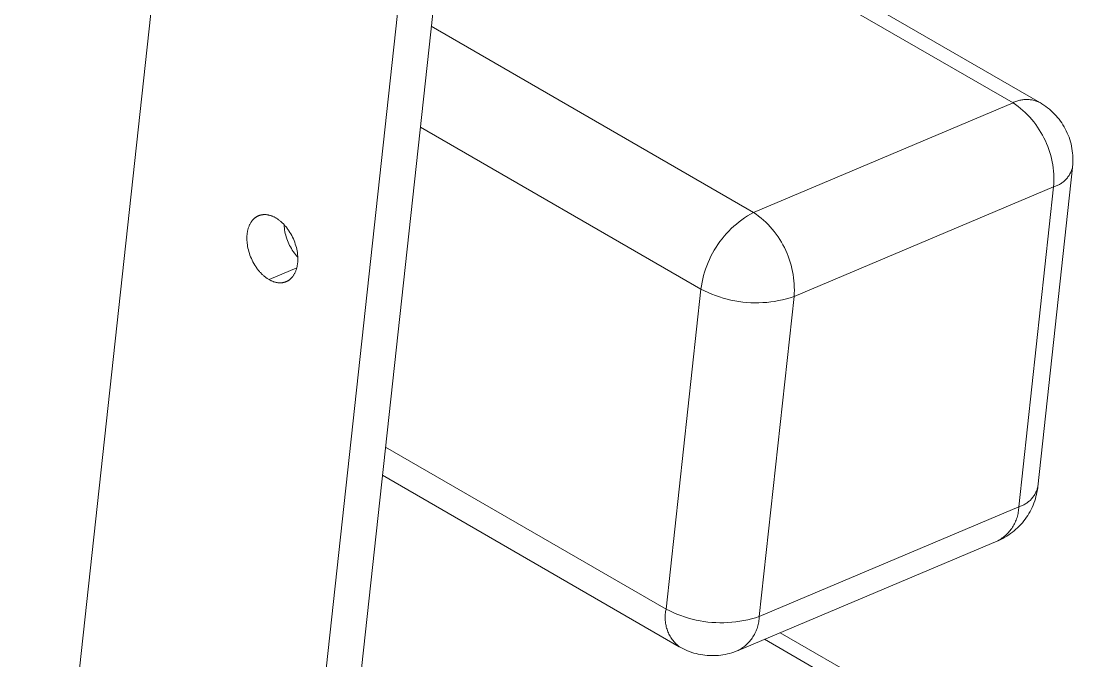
# Model space of a CAD drawing. Header units: millimetres. Extents: x -30 to 4992, y -440 to 3111.
# Drawn here: x 1574 to 1626.2, y 141.2 to 173 of the extents above; entities that cross this region are included whole.
import ezdxf

# ---------------------------------------------------------------- set-up
doc = ezdxf.new("R2010")
doc.units = ezdxf.units.MM
doc.layers.add('ZANO_R', color=7, linetype='Continuous', lineweight=0)

msp = doc.modelspace()

# ---------------------------------------------------------------- linework, layer by layer
at = {"layer": 'ZANO_R'}
for p, q in [((1585.113, 87.815), (1606.49, 284.129)), ((1583.271, 87.038), (1604.605, 282.949)), ((1581.739, 185.394), (1573.984, 114.171)), ((1623.247, 168.94), (1614.365, 174.068)), ((1615.143, 174.397), (1624.581, 168.948)), ((1594.359, 172.733), (1610.359, 163.496)), ((1610.359, 163.496), (1623.247, 168.94)), ((1623.247, 168.94), (1623.293, 168.963)), ((1623.247, 168.94), (1623.376, 168.85)), ((1623.293, 168.963), (1623.34, 168.983)), ((1623.34, 168.983), (1623.388, 169.003)), ((1623.376, 168.85), (1623.501, 168.756)), ((1623.388, 169.003), (1623.436, 169.02)), ((1623.436, 169.02), (1623.484, 169.036)), ((1623.484, 169.036), (1623.534, 169.05)), ((1623.501, 168.756), (1623.623, 168.657)), ((1623.534, 169.05), (1623.583, 169.063)), ((1623.583, 169.063), (1623.633, 169.074)), ((1623.633, 169.074), (1623.684, 169.083)), ((1623.684, 169.083), (1623.734, 169.09)), ((1623.734, 169.09), (1623.785, 169.096)), ((1623.785, 169.096), (1623.836, 169.099)), ((1623.836, 169.099), (1623.887, 169.102)), ((1623.887, 169.102), (1623.939, 169.102)), ((1623.939, 169.102), (1623.99, 169.1)), ((1623.99, 169.1), (1624.041, 169.097)), ((1624.041, 169.097), (1624.092, 169.092)), ((1624.092, 169.092), (1624.143, 169.086)), ((1624.143, 169.086), (1624.193, 169.077)), ((1624.193, 169.077), (1624.243, 169.067)), ((1624.243, 169.067), (1624.293, 169.055)), ((1624.293, 169.055), (1624.342, 169.041)), ((1624.342, 169.041), (1624.391, 169.026)), ((1624.391, 169.026), (1624.44, 169.009)), ((1624.44, 169.009), (1624.487, 168.991)), ((1624.487, 168.991), (1624.534, 168.97)), ((1624.534, 168.97), (1624.581, 168.948)), ((1624.587, 168.944), (1624.685, 168.885)), ((1624.685, 168.885), (1624.781, 168.823)), ((1624.781, 168.823), (1624.875, 168.757)), ((1624.875, 168.757), (1624.966, 168.688)), ((1623.623, 168.657), (1623.741, 168.555)), ((1623.741, 168.555), (1623.856, 168.448)), ((1623.856, 168.448), (1623.967, 168.338)), ((1623.967, 168.338), (1624.075, 168.224)), ((1624.075, 168.224), (1624.178, 168.106)), ((1624.966, 168.688), (1625.055, 168.616)), ((1625.055, 168.616), (1625.141, 168.54)), ((1625.141, 168.54), (1625.225, 168.462)), ((1625.225, 168.462), (1625.305, 168.381)), ((1625.305, 168.381), (1625.383, 168.297)), ((1625.383, 168.297), (1625.458, 168.211)), ((1625.458, 168.211), (1625.53, 168.122)), ((1607.748, 159.688), (1593.815, 167.732)), ((1624.178, 168.106), (1624.278, 167.985)), ((1624.278, 167.985), (1624.373, 167.861)), ((1624.373, 167.861), (1624.464, 167.733)), ((1624.464, 167.733), (1624.551, 167.602)), ((1625.53, 168.122), (1625.599, 168.03)), ((1625.599, 168.03), (1625.664, 167.936)), ((1625.664, 167.936), (1625.726, 167.84)), ((1625.726, 167.84), (1625.785, 167.742)), ((1625.785, 167.742), (1625.84, 167.642)), ((1624.551, 167.602), (1624.633, 167.469)), ((1624.633, 167.469), (1624.71, 167.333)), ((1624.71, 167.333), (1624.783, 167.194)), ((1624.783, 167.194), (1624.851, 167.053)), ((1625.84, 167.642), (1625.892, 167.54)), ((1625.892, 167.54), (1625.941, 167.436)), ((1625.941, 167.436), (1625.985, 167.331)), ((1625.985, 167.331), (1626.026, 167.224)), ((1626.026, 167.224), (1626.063, 167.115)), ((1624.851, 167.053), (1624.914, 166.909)), ((1624.914, 166.909), (1624.972, 166.764)), ((1624.972, 166.764), (1625.026, 166.616)), ((1626.063, 167.115), (1626.096, 167.006)), ((1626.096, 167.006), (1626.126, 166.895)), ((1626.126, 166.895), (1626.152, 166.784)), ((1626.152, 166.784), (1626.173, 166.672)), ((1626.173, 166.672), (1626.191, 166.558)), ((1625.026, 166.616), (1625.074, 166.467)), ((1625.074, 166.467), (1625.117, 166.317)), ((1625.117, 166.317), (1625.155, 166.165)), ((1625.155, 166.165), (1625.188, 166.011)), ((1626.191, 166.558), (1626.205, 166.445)), ((1626.205, 166.445), (1626.215, 166.331)), ((1626.215, 166.331), (1626.221, 166.217)), ((1626.221, 166.217), (1626.223, 166.102)), ((1626.2, 165.718), (1624.475, 149.878)), ((1625.188, 166.011), (1625.216, 165.857)), ((1625.216, 165.857), (1625.238, 165.702)), ((1625.238, 165.702), (1625.255, 165.546)), ((1626.166, 165.626), (1626.151, 165.582)), ((1626.181, 165.67), (1626.166, 165.626)), ((1626.193, 165.714), (1626.181, 165.67)), ((1626.204, 165.759), (1626.193, 165.714)), ((1626.215, 165.873), (1626.205, 165.759)), ((1626.221, 165.988), (1626.215, 165.873)), ((1626.223, 166.102), (1626.221, 165.988)), ((1625.255, 165.546), (1625.267, 165.39)), ((1625.267, 165.39), (1625.273, 165.233)), ((1625.275, 165.077), (1625.27, 164.92)), ((1625.273, 165.233), (1625.275, 165.077)), ((1625.819, 165.084), (1625.785, 165.052)), ((1625.852, 165.116), (1625.819, 165.084)), ((1625.884, 165.15), (1625.852, 165.116)), ((1625.915, 165.185), (1625.884, 165.15)), ((1625.945, 165.22), (1625.915, 165.185)), ((1625.973, 165.257), (1625.945, 165.22)), ((1626, 165.295), (1625.973, 165.257)), ((1626.026, 165.334), (1626, 165.295)), ((1626.05, 165.373), (1626.026, 165.334)), ((1626.073, 165.413), (1626.05, 165.373)), ((1626.094, 165.455), (1626.073, 165.413)), ((1626.115, 165.496), (1626.094, 165.455)), ((1626.133, 165.539), (1626.115, 165.496)), ((1626.151, 165.582), (1626.133, 165.539)), ((1625.261, 164.764), (1612.372, 159.319)), ((1623.531, 148.882), (1625.261, 164.764)), ((1625.27, 164.92), (1625.261, 164.764)), ((1625.305, 164.777), (1625.261, 164.764)), ((1625.349, 164.792), (1625.305, 164.777)), ((1625.392, 164.809), (1625.349, 164.792)), ((1625.435, 164.827), (1625.392, 164.809)), ((1625.477, 164.846), (1625.435, 164.827)), ((1625.519, 164.867), (1625.477, 164.846)), ((1625.559, 164.89), (1625.519, 164.867)), ((1625.599, 164.914), (1625.559, 164.89)), ((1625.638, 164.939), (1625.599, 164.914)), ((1625.676, 164.965), (1625.638, 164.939)), ((1625.714, 164.993), (1625.676, 164.965)), ((1625.75, 165.022), (1625.714, 164.993)), ((1625.785, 165.052), (1625.75, 165.022)), ((1585.376, 162.96), (1585.392, 162.988)), ((1585.392, 162.988), (1585.409, 163.015)), ((1585.409, 163.015), (1585.427, 163.041)), ((1585.427, 163.041), (1585.446, 163.067)), ((1585.446, 163.067), (1585.465, 163.092)), ((1585.465, 163.092), (1585.485, 163.116)), ((1585.485, 163.116), (1585.496, 163.127)), ((1585.496, 163.127), (1585.506, 163.139)), ((1585.506, 163.139), (1585.517, 163.15)), ((1585.517, 163.15), (1585.528, 163.161)), ((1585.528, 163.161), (1585.539, 163.172)), ((1585.539, 163.172), (1585.55, 163.182)), ((1585.55, 163.182), (1585.561, 163.193)), ((1585.561, 163.193), (1585.573, 163.203)), ((1585.573, 163.203), (1585.584, 163.213)), ((1585.584, 163.213), (1585.596, 163.222)), ((1585.596, 163.222), (1585.608, 163.232)), ((1585.608, 163.232), (1585.62, 163.241)), ((1585.62, 163.241), (1585.632, 163.25)), ((1585.632, 163.25), (1585.645, 163.258)), ((1585.645, 163.258), (1585.657, 163.266)), ((1585.657, 163.266), (1585.67, 163.274)), ((1585.67, 163.274), (1585.683, 163.282)), ((1585.683, 163.282), (1585.696, 163.29)), ((1585.696, 163.29), (1585.709, 163.297)), ((1585.709, 163.297), (1585.722, 163.304)), ((1585.722, 163.304), (1585.735, 163.311)), ((1585.735, 163.311), (1585.749, 163.317)), ((1585.749, 163.317), (1585.762, 163.323)), ((1585.762, 163.323), (1585.776, 163.329)), ((1585.776, 163.329), (1585.79, 163.335)), ((1585.79, 163.335), (1585.804, 163.34)), ((1585.804, 163.34), (1585.818, 163.345)), ((1585.818, 163.345), (1585.832, 163.35)), ((1585.832, 163.35), (1585.846, 163.355)), ((1585.846, 163.355), (1585.86, 163.359)), ((1585.86, 163.359), (1585.874, 163.363)), ((1585.874, 163.363), (1585.889, 163.366)), ((1585.889, 163.366), (1585.903, 163.37)), ((1585.903, 163.37), (1585.918, 163.373)), ((1585.918, 163.373), (1585.933, 163.376)), ((1585.933, 163.376), (1585.947, 163.378)), ((1585.947, 163.378), (1585.962, 163.381)), ((1585.962, 163.381), (1585.977, 163.383)), ((1585.977, 163.383), (1585.992, 163.384)), ((1585.992, 163.384), (1586.007, 163.386)), ((1586.007, 163.386), (1586.022, 163.387)), ((1586.022, 163.387), (1586.037, 163.388)), ((1586.037, 163.388), (1586.052, 163.388)), ((1586.052, 163.388), (1586.067, 163.389)), ((1586.067, 163.389), (1586.082, 163.389)), ((1586.082, 163.389), (1586.097, 163.389)), ((1586.097, 163.389), (1586.128, 163.388)), ((1586.128, 163.388), (1586.158, 163.385)), ((1586.158, 163.385), (1586.188, 163.382)), ((1586.188, 163.382), (1586.219, 163.378)), ((1586.219, 163.378), (1586.249, 163.373)), ((1586.249, 163.373), (1586.28, 163.366)), ((1586.28, 163.366), (1586.31, 163.359)), ((1586.31, 163.359), (1586.34, 163.351)), ((1586.34, 163.351), (1586.37, 163.342)), ((1586.37, 163.342), (1586.4, 163.333)), ((1586.4, 163.333), (1586.43, 163.322)), ((1586.43, 163.322), (1586.46, 163.31)), ((1586.46, 163.31), (1586.489, 163.298)), ((1586.489, 163.298), (1586.518, 163.285)), ((1586.518, 163.285), (1586.547, 163.272)), ((1586.547, 163.272), (1586.575, 163.257)), ((1586.575, 163.257), (1586.603, 163.242)), ((1586.603, 163.242), (1586.631, 163.226)), ((1586.631, 163.226), (1586.659, 163.21)), ((1586.659, 163.21), (1586.687, 163.193)), ((1586.687, 163.193), (1586.715, 163.174)), ((1586.715, 163.174), (1586.743, 163.155)), ((1586.743, 163.155), (1586.772, 163.135)), ((1586.772, 163.135), (1586.8, 163.114)), ((1586.8, 163.114), (1586.828, 163.092)), ((1586.828, 163.092), (1586.857, 163.069)), ((1586.857, 163.069), (1586.885, 163.045)), ((1586.885, 163.045), (1586.913, 163.02)), ((1586.913, 163.02), (1586.942, 162.995)), ((1586.942, 162.995), (1586.97, 162.968)), ((1609.51, 162.92), (1609.643, 163.027)), ((1609.643, 163.027), (1609.779, 163.131)), ((1609.779, 163.131), (1609.919, 163.229)), ((1609.919, 163.229), (1610.063, 163.323)), ((1610.063, 163.323), (1610.209, 163.412)), ((1610.209, 163.412), (1610.359, 163.496)), ((1610.359, 163.496), (1610.487, 163.406)), ((1610.487, 163.406), (1610.612, 163.311)), ((1610.612, 163.311), (1610.734, 163.213)), ((1610.734, 163.213), (1610.852, 163.11)), ((1610.852, 163.11), (1610.967, 163.004)), ((1610.967, 163.004), (1611.079, 162.893)), ((1585.215, 162.453), (1585.219, 162.487)), ((1585.219, 162.487), (1585.225, 162.52)), ((1585.225, 162.52), (1585.231, 162.554)), ((1585.231, 162.554), (1585.237, 162.587)), ((1585.237, 162.587), (1585.245, 162.62)), ((1585.245, 162.62), (1585.253, 162.653)), ((1585.253, 162.653), (1585.262, 162.686)), ((1585.262, 162.686), (1585.271, 162.718)), ((1585.271, 162.718), (1585.282, 162.75)), ((1585.282, 162.75), (1585.293, 162.781)), ((1585.293, 162.781), (1585.305, 162.812)), ((1585.305, 162.812), (1585.317, 162.843)), ((1585.317, 162.843), (1585.331, 162.873)), ((1585.331, 162.873), (1585.345, 162.903)), ((1585.345, 162.903), (1585.36, 162.932)), ((1585.36, 162.932), (1585.376, 162.96)), ((1586.97, 162.968), (1586.998, 162.94)), ((1586.998, 162.94), (1587.026, 162.912)), ((1587.026, 162.912), (1587.054, 162.883)), ((1587.05, 162.805), (1587.043, 162.894)), ((1587.059, 162.716), (1587.05, 162.805)), ((1587.054, 162.883), (1587.081, 162.852)), ((1587.072, 162.627), (1587.059, 162.716)), ((1587.088, 162.539), (1587.072, 162.627)), ((1587.081, 162.852), (1587.108, 162.821)), ((1587.107, 162.451), (1587.088, 162.539)), ((1587.108, 162.821), (1587.135, 162.789)), ((1587.135, 162.789), (1587.162, 162.756)), ((1587.162, 162.756), (1587.189, 162.723)), ((1587.189, 162.723), (1587.215, 162.688)), ((1587.215, 162.688), (1587.24, 162.653)), ((1587.24, 162.653), (1587.265, 162.617)), ((1587.265, 162.617), (1587.29, 162.581)), ((1587.29, 162.581), (1587.338, 162.505)), ((1587.338, 162.505), (1587.384, 162.428)), ((1609.016, 162.445), (1609.134, 162.57)), ((1609.134, 162.57), (1609.255, 162.691)), ((1609.255, 162.691), (1609.38, 162.807)), ((1609.38, 162.807), (1609.51, 162.92)), ((1611.079, 162.893), (1611.186, 162.779)), ((1611.186, 162.779), (1611.289, 162.662)), ((1611.289, 162.662), (1611.389, 162.541)), ((1611.389, 162.541), (1611.484, 162.416)), ((1585.199, 162.204), (1585.2, 162.242)), ((1585.2, 162.167), (1585.199, 162.204)), ((1585.2, 162.242), (1585.201, 162.278)), ((1585.201, 162.128), (1585.2, 162.167)), ((1585.201, 162.278), (1585.202, 162.315)), ((1585.203, 162.089), (1585.201, 162.128)), ((1585.202, 162.315), (1585.204, 162.35)), ((1585.206, 162.05), (1585.203, 162.089)), ((1585.204, 162.35), (1585.207, 162.385)), ((1585.209, 162.01), (1585.206, 162.05)), ((1585.207, 162.385), (1585.211, 162.419)), ((1585.213, 161.97), (1585.209, 162.01)), ((1585.211, 162.419), (1585.215, 162.453)), ((1585.224, 161.888), (1585.213, 161.97)), ((1587.129, 162.364), (1587.107, 162.451)), ((1587.154, 162.278), (1587.129, 162.364)), ((1587.181, 162.192), (1587.154, 162.278)), ((1587.212, 162.108), (1587.181, 162.192)), ((1587.246, 162.025), (1587.212, 162.108)), ((1587.282, 161.943), (1587.246, 162.025)), ((1587.321, 161.862), (1587.282, 161.943)), ((1587.384, 162.428), (1587.428, 162.348)), ((1587.428, 162.348), (1587.469, 162.266)), ((1587.469, 162.266), (1587.508, 162.183)), ((1587.508, 162.183), (1587.543, 162.098)), ((1587.543, 162.098), (1587.576, 162.013)), ((1587.576, 162.013), (1587.605, 161.927)), ((1608.592, 161.908), (1608.691, 162.047)), ((1608.691, 162.047), (1608.795, 162.184)), ((1608.795, 162.184), (1608.904, 162.316)), ((1608.904, 162.316), (1609.016, 162.445)), ((1611.484, 162.416), (1611.575, 162.288)), ((1611.575, 162.288), (1611.662, 162.158)), ((1611.662, 162.158), (1611.744, 162.024)), ((1611.744, 162.024), (1611.821, 161.888)), ((1585.237, 161.804), (1585.224, 161.888)), ((1585.254, 161.72), (1585.237, 161.804)), ((1585.274, 161.635), (1585.254, 161.72)), ((1585.297, 161.549), (1585.274, 161.635)), ((1585.324, 161.463), (1585.297, 161.549)), ((1585.353, 161.377), (1585.324, 161.463)), ((1587.363, 161.783), (1587.321, 161.862)), ((1587.407, 161.705), (1587.363, 161.783)), ((1587.454, 161.629), (1587.407, 161.705)), ((1587.504, 161.554), (1587.454, 161.629)), ((1587.556, 161.481), (1587.504, 161.554)), ((1587.611, 161.41), (1587.556, 161.481)), ((1587.605, 161.927), (1587.632, 161.841)), ((1587.632, 161.841), (1587.655, 161.755)), ((1587.655, 161.755), (1587.675, 161.67)), ((1587.675, 161.67), (1587.692, 161.586)), ((1587.692, 161.586), (1587.705, 161.502)), ((1587.705, 161.502), (1587.716, 161.42)), ((1587.716, 161.42), (1587.72, 161.38)), ((1608.244, 161.318), (1608.323, 161.47)), ((1608.323, 161.47), (1608.408, 161.619)), ((1608.408, 161.619), (1608.498, 161.765)), ((1608.498, 161.765), (1608.592, 161.908)), ((1611.821, 161.888), (1611.894, 161.749)), ((1611.894, 161.749), (1611.962, 161.608)), ((1611.962, 161.608), (1612.025, 161.465)), ((1612.025, 161.465), (1612.084, 161.319)), ((1585.386, 161.292), (1585.353, 161.377)), ((1585.421, 161.207), (1585.386, 161.292)), ((1585.46, 161.124), (1585.421, 161.207)), ((1585.501, 161.042), (1585.46, 161.124)), ((1585.545, 160.962), (1585.501, 161.042)), ((1585.591, 160.885), (1585.545, 160.962)), ((1587.668, 161.341), (1587.611, 161.41)), ((1587.727, 161.274), (1587.668, 161.341)), ((1587.71, 160.903), (1587.704, 160.87)), ((1587.714, 160.937), (1587.71, 160.903)), ((1587.718, 160.971), (1587.714, 160.937)), ((1587.722, 161.005), (1587.718, 160.971)), ((1587.72, 161.38), (1587.723, 161.34)), ((1587.725, 161.04), (1587.722, 161.005)), ((1587.723, 161.34), (1587.726, 161.301)), ((1587.727, 161.075), (1587.725, 161.04)), ((1587.726, 161.301), (1587.728, 161.262)), ((1587.728, 161.112), (1587.727, 161.075)), ((1587.728, 161.262), (1587.729, 161.223)), ((1587.729, 161.148), (1587.728, 161.112)), ((1587.729, 161.223), (1587.73, 161.185)), ((1587.73, 161.185), (1587.729, 161.148)), ((1608.037, 160.848), (1608.101, 161.007)), ((1608.101, 161.007), (1608.17, 161.164)), ((1608.17, 161.164), (1608.244, 161.318)), ((1612.084, 161.319), (1612.137, 161.172)), ((1612.137, 161.172), (1612.185, 161.023)), ((1612.185, 161.023), (1612.228, 160.872)), ((1585.639, 160.809), (1585.591, 160.885)), ((1585.664, 160.773), (1585.639, 160.809)), ((1585.689, 160.737), (1585.664, 160.773)), ((1585.714, 160.702), (1585.689, 160.737)), ((1585.74, 160.667), (1585.714, 160.702)), ((1585.767, 160.634), (1585.74, 160.667)), ((1585.794, 160.601), (1585.767, 160.634)), ((1585.821, 160.569), (1585.794, 160.601)), ((1585.848, 160.538), (1585.821, 160.569)), ((1585.875, 160.507), (1585.848, 160.538)), ((1585.903, 160.478), (1585.875, 160.507)), ((1585.931, 160.449), (1585.903, 160.478)), ((1585.959, 160.422), (1585.931, 160.449)), ((1585.987, 160.395), (1585.959, 160.422)), ((1586.016, 160.37), (1585.987, 160.395)), ((1586.298, 160.164), (1587.679, 160.747)), ((1587.52, 160.375), (1587.502, 160.348)), ((1587.537, 160.402), (1587.52, 160.375)), ((1587.553, 160.43), (1587.537, 160.402)), ((1587.569, 160.458), (1587.553, 160.43)), ((1587.584, 160.487), (1587.569, 160.458)), ((1587.598, 160.517), (1587.584, 160.487)), ((1587.612, 160.547), (1587.598, 160.517)), ((1587.624, 160.578), (1587.612, 160.547)), ((1587.636, 160.609), (1587.624, 160.578)), ((1587.647, 160.64), (1587.636, 160.609)), ((1587.658, 160.672), (1587.647, 160.64)), ((1587.667, 160.704), (1587.658, 160.672)), ((1587.676, 160.737), (1587.667, 160.704)), ((1587.684, 160.77), (1587.676, 160.737)), ((1587.692, 160.803), (1587.684, 160.77)), ((1587.698, 160.836), (1587.692, 160.803)), ((1587.704, 160.87), (1587.698, 160.836)), ((1607.88, 160.359), (1607.927, 160.524)), ((1607.927, 160.524), (1607.979, 160.687)), ((1607.979, 160.687), (1608.037, 160.848)), ((1612.228, 160.872), (1612.266, 160.72)), ((1612.266, 160.72), (1612.299, 160.567)), ((1612.299, 160.567), (1612.327, 160.413)), ((1612.327, 160.413), (1612.349, 160.257)), ((1586.044, 160.345), (1586.016, 160.37)), ((1586.072, 160.321), (1586.044, 160.345)), ((1586.101, 160.298), (1586.072, 160.321)), ((1586.129, 160.276), (1586.101, 160.298)), ((1586.157, 160.255), (1586.129, 160.276)), ((1586.186, 160.235), (1586.157, 160.255)), ((1586.214, 160.216), (1586.186, 160.235)), ((1586.242, 160.197), (1586.214, 160.216)), ((1586.27, 160.18), (1586.242, 160.197)), ((1586.298, 160.164), (1586.27, 160.18)), ((1586.326, 160.148), (1586.298, 160.164)), ((1586.354, 160.133), (1586.326, 160.148)), ((1586.382, 160.118), (1586.354, 160.133)), ((1586.411, 160.105), (1586.382, 160.118)), ((1586.44, 160.092), (1586.411, 160.105)), ((1586.469, 160.079), (1586.44, 160.092)), ((1586.499, 160.068), (1586.469, 160.079)), ((1586.529, 160.057), (1586.499, 160.068)), ((1586.559, 160.048), (1586.529, 160.057)), ((1586.589, 160.039), (1586.559, 160.048)), ((1586.619, 160.031), (1586.589, 160.039)), ((1586.649, 160.023), (1586.619, 160.031)), ((1586.68, 160.017), (1586.649, 160.023)), ((1586.71, 160.012), (1586.68, 160.017)), ((1586.741, 160.008), (1586.71, 160.012)), ((1586.771, 160.005), (1586.741, 160.008)), ((1586.801, 160.002), (1586.771, 160.005)), ((1586.832, 160.001), (1586.801, 160.002)), ((1586.847, 160.001), (1586.832, 160.001)), ((1586.862, 160.001), (1586.847, 160.001)), ((1586.877, 160.001), (1586.862, 160.001)), ((1586.892, 160.002), (1586.877, 160.001)), ((1586.907, 160.003), (1586.892, 160.002)), ((1586.922, 160.004), (1586.907, 160.003)), ((1586.937, 160.006), (1586.922, 160.004)), ((1586.952, 160.007), (1586.937, 160.006)), ((1586.967, 160.009), (1586.952, 160.007)), ((1586.982, 160.012), (1586.967, 160.009)), ((1586.996, 160.014), (1586.982, 160.012)), ((1587.011, 160.017), (1586.996, 160.014)), ((1587.026, 160.02), (1587.011, 160.017)), ((1587.04, 160.024), (1587.026, 160.02)), ((1587.055, 160.027), (1587.04, 160.024)), ((1587.069, 160.031), (1587.055, 160.027)), ((1587.083, 160.035), (1587.069, 160.031)), ((1587.097, 160.04), (1587.083, 160.035)), ((1587.111, 160.045), (1587.097, 160.04)), ((1587.125, 160.05), (1587.111, 160.045)), ((1587.139, 160.055), (1587.125, 160.05)), ((1587.153, 160.061), (1587.139, 160.055)), ((1587.167, 160.067), (1587.153, 160.061)), ((1587.18, 160.073), (1587.167, 160.067)), ((1587.194, 160.079), (1587.18, 160.073)), ((1587.207, 160.086), (1587.194, 160.079)), ((1587.22, 160.093), (1587.207, 160.086)), ((1587.233, 160.1), (1587.22, 160.093)), ((1587.246, 160.108), (1587.233, 160.1)), ((1587.259, 160.115), (1587.246, 160.108)), ((1587.272, 160.124), (1587.259, 160.115)), ((1587.284, 160.132), (1587.272, 160.124)), ((1587.297, 160.14), (1587.284, 160.132)), ((1587.309, 160.149), (1587.297, 160.14)), ((1587.321, 160.158), (1587.309, 160.149)), ((1587.333, 160.168), (1587.321, 160.158)), ((1587.345, 160.177), (1587.333, 160.168)), ((1587.356, 160.187), (1587.345, 160.177)), ((1587.368, 160.197), (1587.356, 160.187)), ((1587.379, 160.207), (1587.368, 160.197)), ((1587.39, 160.218), (1587.379, 160.207)), ((1587.401, 160.229), (1587.39, 160.218)), ((1587.412, 160.24), (1587.401, 160.229)), ((1587.423, 160.251), (1587.412, 160.24)), ((1587.433, 160.262), (1587.423, 160.251)), ((1587.444, 160.274), (1587.433, 160.262)), ((1587.464, 160.298), (1587.444, 160.274)), ((1587.483, 160.323), (1587.464, 160.298)), ((1587.502, 160.348), (1587.483, 160.323)), ((1607.748, 159.688), (1607.772, 159.857)), ((1607.772, 159.857), (1607.802, 160.026)), ((1607.802, 160.026), (1607.838, 160.193)), ((1607.838, 160.193), (1607.88, 160.359)), ((1612.349, 160.257), (1612.366, 160.102)), ((1612.366, 160.102), (1612.378, 159.945)), ((1612.378, 159.945), (1612.385, 159.789)), ((1606.019, 143.806), (1607.748, 159.688)), ((1607.925, 159.598), (1607.748, 159.688)), ((1608.106, 159.514), (1607.925, 159.598)), ((1608.288, 159.437), (1608.106, 159.514)), ((1608.474, 159.365), (1608.288, 159.437)), ((1608.662, 159.3), (1608.474, 159.365)), ((1612.381, 159.475), (1612.372, 159.319)), ((1612.386, 159.632), (1612.381, 159.475)), ((1612.385, 159.789), (1612.386, 159.632)), ((1608.851, 159.242), (1608.662, 159.3)), ((1609.043, 159.19), (1608.851, 159.242)), ((1609.237, 159.144), (1609.043, 159.19)), ((1609.431, 159.105), (1609.237, 159.144)), ((1609.627, 159.072), (1609.431, 159.105)), ((1609.824, 159.047), (1609.627, 159.072)), ((1610.022, 159.027), (1609.824, 159.047)), ((1610.22, 159.015), (1610.022, 159.027)), ((1610.419, 159.009), (1610.22, 159.015)), ((1610.618, 159.01), (1610.419, 159.009)), ((1610.816, 159.018), (1610.618, 159.01)), ((1612.372, 159.319), (1610.643, 143.438)), ((1611.014, 159.032), (1610.816, 159.018)), ((1611.212, 159.054), (1611.014, 159.032)), ((1611.409, 159.081), (1611.212, 159.054)), ((1611.604, 159.116), (1611.409, 159.081)), ((1611.799, 159.157), (1611.604, 159.116)), ((1611.991, 159.204), (1611.799, 159.157)), ((1612.183, 159.259), (1611.991, 159.204)), ((1612.372, 159.319), (1612.183, 159.259)), ((1592.086, 151.851), (1606.019, 143.806)), ((1606.672, 141.938), (1591.933, 150.448)), ((1624.271, 149.414), (1624.243, 149.376)), ((1624.296, 149.452), (1624.271, 149.414)), ((1624.321, 149.492), (1624.296, 149.452)), ((1624.344, 149.532), (1624.321, 149.492)), ((1624.365, 149.573), (1624.344, 149.532)), ((1624.385, 149.615), (1624.365, 149.573)), ((1624.404, 149.658), (1624.385, 149.615)), ((1624.413, 149.501), (1624.386, 149.391)), ((1624.421, 149.701), (1624.404, 149.658)), ((1624.436, 149.612), (1624.413, 149.501)), ((1624.437, 149.744), (1624.421, 149.701)), ((1624.455, 149.724), (1624.436, 149.612)), ((1624.451, 149.789), (1624.437, 149.744)), ((1624.464, 149.833), (1624.451, 149.789)), ((1624.47, 149.836), (1624.455, 149.724)), ((1624.475, 149.878), (1624.464, 149.833)), ((1610.643, 143.438), (1623.531, 148.882)), ((1623.531, 148.882), (1623.529, 148.815)), ((1623.576, 148.896), (1623.531, 148.882)), ((1623.62, 148.911), (1623.576, 148.896)), ((1623.663, 148.928), (1623.62, 148.911)), ((1623.706, 148.946), (1623.663, 148.928)), ((1623.748, 148.965), (1623.706, 148.946)), ((1623.789, 148.986), (1623.748, 148.965)), ((1623.83, 149.009), (1623.789, 148.986)), ((1623.87, 149.032), (1623.83, 149.009)), ((1623.909, 149.057), (1623.87, 149.032)), ((1623.947, 149.084), (1623.909, 149.057)), ((1623.984, 149.112), (1623.947, 149.084)), ((1624.021, 149.141), (1623.984, 149.112)), ((1624.056, 149.171), (1624.021, 149.141)), ((1624.09, 149.202), (1624.056, 149.171)), ((1624.123, 149.235), (1624.09, 149.202)), ((1624.155, 149.269), (1624.123, 149.235)), ((1624.186, 149.303), (1624.155, 149.269)), ((1624.215, 149.339), (1624.186, 149.303)), ((1624.241, 148.961), (1624.195, 148.856)), ((1624.243, 149.376), (1624.215, 149.339)), ((1624.283, 149.066), (1624.241, 148.961)), ((1624.321, 149.173), (1624.283, 149.066)), ((1624.355, 149.281), (1624.321, 149.173)), ((1624.386, 149.391), (1624.355, 149.281)), ((1623.464, 148.418), (1623.446, 148.354)), ((1623.481, 148.483), (1623.464, 148.418)), ((1623.495, 148.549), (1623.481, 148.483)), ((1623.507, 148.615), (1623.495, 148.549)), ((1623.516, 148.682), (1623.507, 148.615)), ((1623.524, 148.748), (1623.516, 148.682)), ((1623.529, 148.815), (1623.524, 148.748)), ((1623.916, 148.363), (1623.85, 148.271)), ((1623.979, 148.458), (1623.916, 148.363)), ((1624.038, 148.555), (1623.979, 148.458)), ((1624.094, 148.653), (1624.038, 148.555)), ((1624.146, 148.754), (1624.094, 148.653)), ((1624.195, 148.856), (1624.146, 148.754)), ((1623.22, 147.868), (1623.182, 147.813)), ((1623.255, 147.925), (1623.22, 147.868)), ((1623.289, 147.984), (1623.255, 147.925)), ((1623.32, 148.043), (1623.289, 147.984)), ((1623.35, 148.103), (1623.32, 148.043)), ((1623.377, 148.165), (1623.35, 148.103)), ((1623.402, 148.227), (1623.377, 148.165)), ((1623.475, 147.846), (1623.391, 147.769)), ((1623.425, 148.29), (1623.402, 148.227)), ((1623.446, 148.354), (1623.425, 148.29)), ((1623.556, 147.925), (1623.475, 147.846)), ((1623.634, 148.008), (1623.556, 147.925)), ((1623.709, 148.093), (1623.634, 148.008)), ((1623.781, 148.181), (1623.709, 148.093)), ((1623.85, 148.271), (1623.781, 148.181)), ((1622.739, 147.317), (1622.638, 147.266)), ((1622.713, 147.337), (1622.658, 147.299)), ((1622.767, 147.377), (1622.713, 147.337)), ((1622.839, 147.372), (1622.739, 147.317)), ((1622.82, 147.419), (1622.767, 147.377)), ((1622.871, 147.462), (1622.82, 147.419)), ((1622.937, 147.43), (1622.839, 147.372)), ((1622.92, 147.508), (1622.871, 147.462)), ((1622.968, 147.555), (1622.92, 147.508)), ((1623.032, 147.491), (1622.937, 147.43)), ((1623.015, 147.603), (1622.968, 147.555)), ((1623.059, 147.653), (1623.015, 147.603)), ((1623.125, 147.556), (1623.032, 147.491)), ((1623.102, 147.705), (1623.059, 147.653)), ((1623.143, 147.758), (1623.102, 147.705)), ((1623.216, 147.624), (1623.125, 147.556)), ((1623.182, 147.813), (1623.143, 147.758)), ((1623.305, 147.695), (1623.216, 147.624)), ((1623.391, 147.769), (1623.305, 147.695)), ((1622.484, 147.197), (1609.598, 141.753)), ((1622.543, 147.229), (1622.484, 147.197)), ((1622.638, 147.266), (1622.535, 147.218)), ((1622.601, 147.263), (1622.543, 147.229)), ((1622.658, 147.299), (1622.601, 147.263)), ((1605.985, 143.619), (1605.994, 143.682)), ((1605.994, 143.682), (1606.005, 143.744)), ((1606.005, 143.744), (1606.019, 143.806)), ((1606.196, 143.717), (1606.019, 143.806)), ((1606.376, 143.633), (1606.196, 143.717)), ((1605.97, 143.365), (1605.971, 143.429)), ((1605.972, 143.302), (1605.97, 143.365)), ((1605.971, 143.429), (1605.973, 143.492)), ((1605.976, 143.239), (1605.972, 143.302)), ((1605.973, 143.492), (1605.978, 143.556)), ((1605.982, 143.175), (1605.976, 143.239)), ((1605.978, 143.556), (1605.985, 143.619)), ((1605.99, 143.112), (1605.982, 143.175)), ((1606.559, 143.555), (1606.376, 143.633)), ((1606.745, 143.484), (1606.559, 143.555)), ((1606.932, 143.419), (1606.745, 143.484)), ((1607.122, 143.361), (1606.932, 143.419)), ((1607.314, 143.308), (1607.122, 143.361)), ((1607.507, 143.263), (1607.314, 143.308)), ((1607.702, 143.224), (1607.507, 143.263)), ((1607.898, 143.191), (1607.702, 143.224)), ((1608.095, 143.165), (1607.898, 143.191)), ((1608.293, 143.146), (1608.095, 143.165)), ((1608.491, 143.134), (1608.293, 143.146)), ((1609.087, 143.137), (1608.888, 143.129)), ((1609.285, 143.151), (1609.087, 143.137)), ((1609.482, 143.172), (1609.285, 143.151)), ((1609.679, 143.2), (1609.482, 143.172)), ((1609.875, 143.235), (1609.679, 143.2)), ((1610.069, 143.276), (1609.875, 143.235)), ((1610.262, 143.323), (1610.069, 143.276)), ((1610.453, 143.377), (1610.262, 143.323)), ((1610.643, 143.438), (1610.453, 143.377)), ((1610.618, 143.171), (1610.606, 143.105)), ((1610.628, 143.237), (1610.618, 143.171)), ((1610.635, 143.304), (1610.628, 143.237)), ((1610.64, 143.371), (1610.635, 143.304)), ((1610.643, 143.438), (1610.64, 143.371)), ((1606.001, 143.05), (1605.99, 143.112)), ((1606.014, 142.988), (1606.001, 143.05)), ((1606.028, 142.926), (1606.014, 142.988)), ((1606.045, 142.865), (1606.028, 142.926)), ((1606.064, 142.804), (1606.045, 142.865)), ((1606.086, 142.744), (1606.064, 142.804)), ((1606.109, 142.685), (1606.086, 142.744)), ((1606.134, 142.627), (1606.109, 142.685)), ((1606.161, 142.569), (1606.134, 142.627)), ((1608.69, 143.128), (1608.491, 143.134)), ((1608.888, 143.129), (1608.69, 143.128)), ((1610.461, 142.659), (1610.431, 142.598)), ((1610.488, 142.72), (1610.461, 142.659)), ((1610.513, 142.782), (1610.488, 142.72)), ((1610.536, 142.845), (1610.513, 142.782)), ((1610.557, 142.909), (1610.536, 142.845)), ((1610.576, 142.974), (1610.557, 142.909)), ((1610.592, 143.039), (1610.576, 142.974)), ((1610.606, 143.105), (1610.592, 143.039)), ((1611.685, 142.635), (1621.122, 137.186)), ((1606.19, 142.513), (1606.161, 142.569)), ((1606.221, 142.457), (1606.19, 142.513)), ((1606.254, 142.403), (1606.221, 142.457)), ((1606.289, 142.35), (1606.254, 142.403)), ((1606.326, 142.298), (1606.289, 142.35)), ((1606.364, 142.248), (1606.326, 142.298)), ((1606.404, 142.198), (1606.364, 142.248)), ((1606.446, 142.15), (1606.404, 142.198)), ((1606.489, 142.104), (1606.446, 142.15)), ((1606.534, 142.059), (1606.489, 142.104)), ((1610.079, 142.11), (1610.031, 142.063)), ((1610.126, 142.159), (1610.079, 142.11)), ((1610.17, 142.209), (1610.126, 142.159)), ((1610.213, 142.26), (1610.17, 142.209)), ((1610.254, 142.314), (1610.213, 142.26)), ((1610.294, 142.368), (1610.254, 142.314)), ((1610.331, 142.424), (1610.294, 142.368)), ((1610.366, 142.481), (1610.331, 142.424)), ((1610.4, 142.539), (1610.366, 142.481)), ((1610.431, 142.598), (1610.4, 142.539)), ((1619.789, 137.178), (1610.906, 142.306)), ((1606.581, 142.016), (1606.534, 142.059)), ((1606.629, 141.974), (1606.581, 142.016)), ((1606.678, 141.934), (1606.629, 141.974)), ((1606.776, 141.88), (1606.678, 141.934)), ((1606.876, 141.829), (1606.776, 141.88)), ((1606.978, 141.781), (1606.876, 141.829)), ((1607.081, 141.737), (1606.978, 141.781)), ((1607.186, 141.697), (1607.081, 141.737)), ((1607.292, 141.66), (1607.186, 141.697)), ((1607.399, 141.626), (1607.292, 141.66)), ((1607.507, 141.597), (1607.399, 141.626)), ((1607.616, 141.571), (1607.507, 141.597)), ((1607.726, 141.549), (1607.616, 141.571)), ((1609.062, 141.579), (1608.953, 141.556)), ((1609.171, 141.607), (1609.062, 141.579)), ((1609.279, 141.638), (1609.171, 141.607)), ((1609.386, 141.672), (1609.279, 141.638)), ((1609.491, 141.71), (1609.386, 141.672)), ((1609.595, 141.752), (1609.491, 141.71)), ((1609.654, 141.784), (1609.595, 141.752)), ((1609.712, 141.818), (1609.654, 141.784)), ((1609.769, 141.855), (1609.712, 141.818)), ((1609.824, 141.893), (1609.769, 141.855)), ((1609.878, 141.933), (1609.824, 141.893)), ((1609.931, 141.974), (1609.878, 141.933)), ((1609.982, 142.018), (1609.931, 141.974)), ((1610.031, 142.063), (1609.982, 142.018)), ((1607.837, 141.53), (1607.726, 141.549)), ((1607.948, 141.516), (1607.837, 141.53)), ((1608.06, 141.505), (1607.948, 141.516)), ((1608.171, 141.498), (1608.06, 141.505)), ((1608.284, 141.495), (1608.171, 141.498)), ((1608.396, 141.495), (1608.284, 141.495)), ((1608.508, 141.5), (1608.396, 141.495)), ((1608.62, 141.508), (1608.508, 141.5)), ((1608.731, 141.52), (1608.62, 141.508)), ((1608.842, 141.536), (1608.731, 141.52)), ((1608.953, 141.556), (1608.842, 141.536))]:
    msp.add_line(p, q, dxfattribs=at)

doc.saveas('drawing.dxf')
